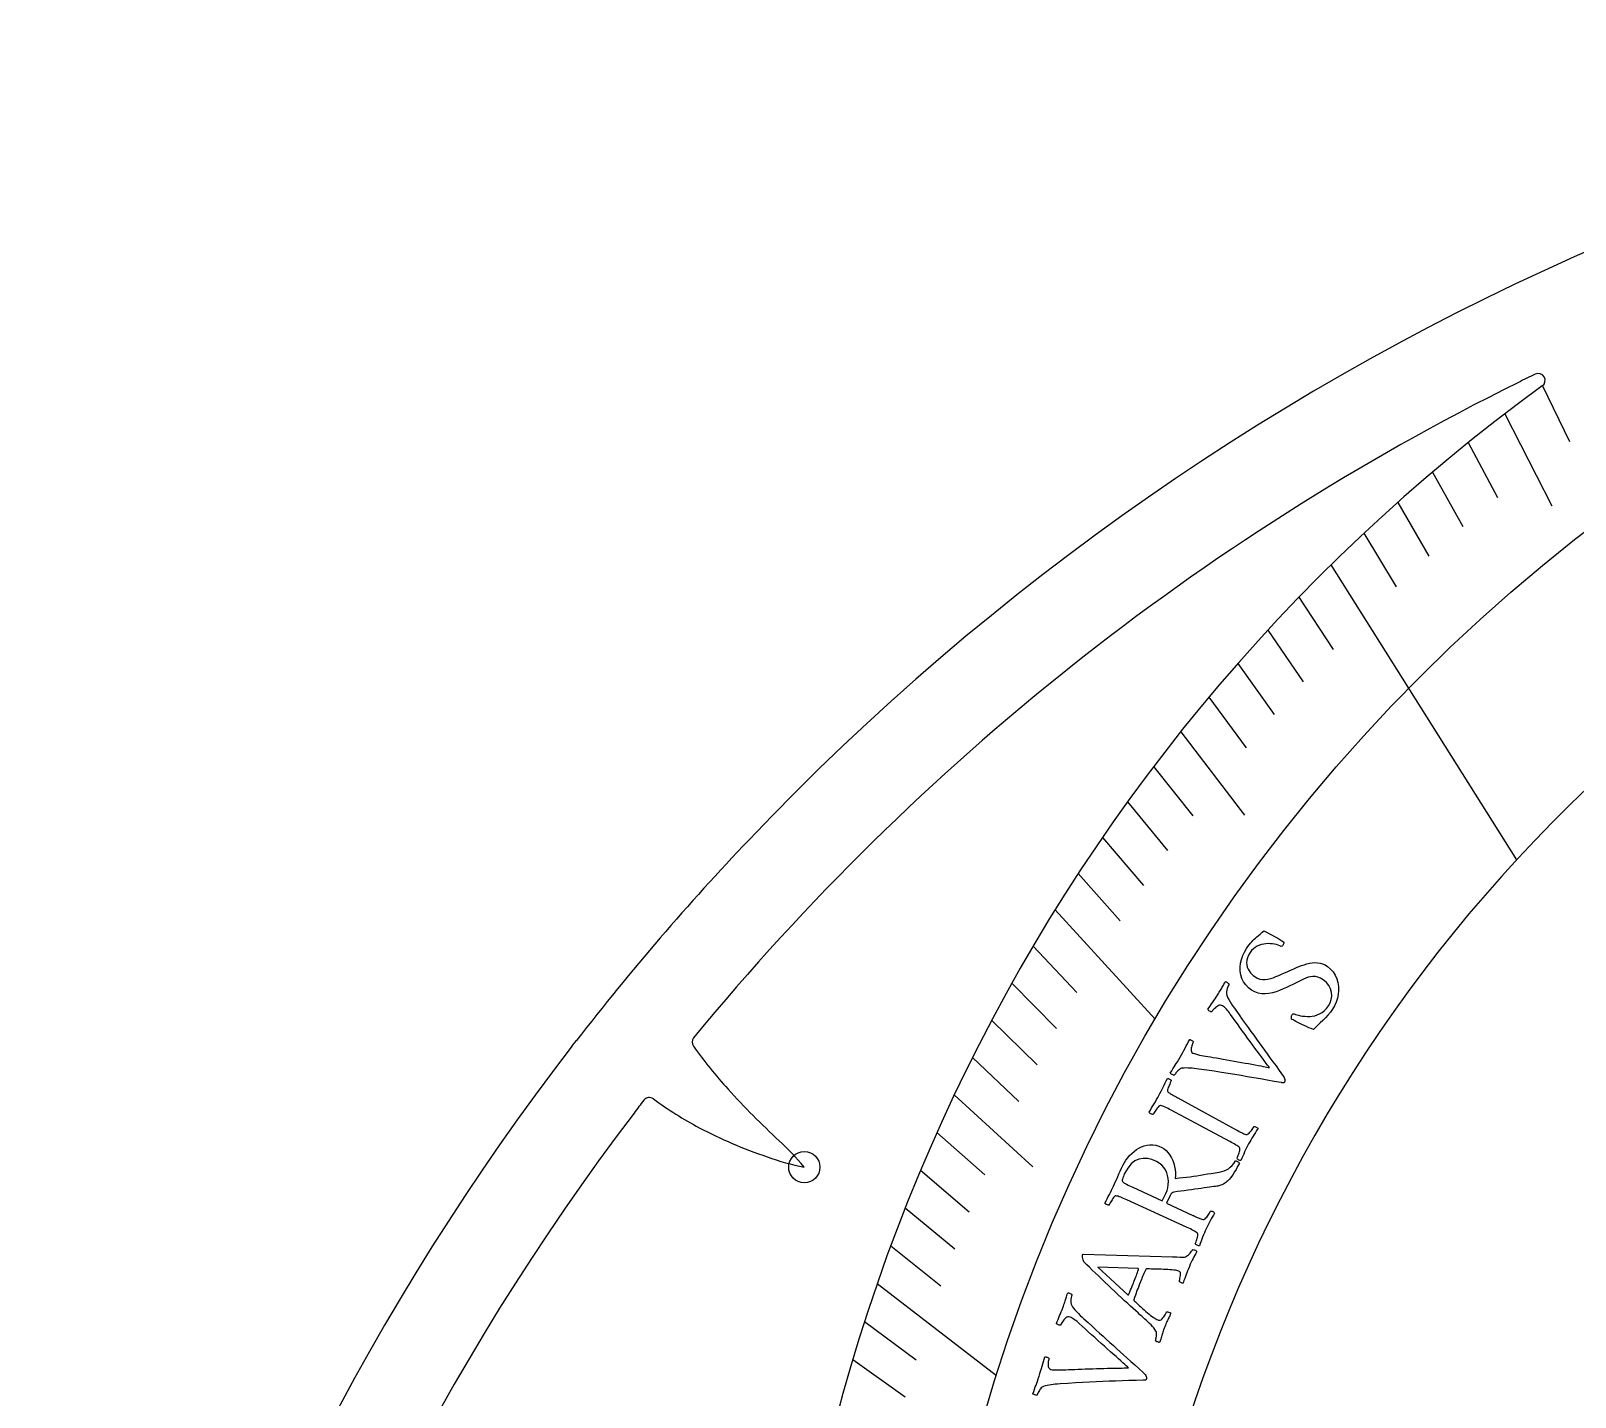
# Model space of a CAD drawing. Header units: millimetres. Extents: x -94 to 94, y -94 to 94.
# Drawn here: x -94.5 to -38.5, y 44.9 to 94.5 of the extents above; entities that cross this region are included whole.
import ezdxf

# ---------------------------------------------------------------- set-up
doc = ezdxf.new("R2010")
doc.units = ezdxf.units.MM
for name, color, linetype in [('CUT_INNER', 6, 'Continuous'), ('CUT_OUTER', 1, 'Continuous'), ('ENGRAVE', 7, 'Continuous'), ('ENGRAVE_FINE', 8, 'Continuous'), ('TEXT', 5, 'Continuous')]:
    doc.layers.add(name, color=color, linetype=linetype)

msp = doc.modelspace()

# ---------------------------------------------------------------- linework, layer by layer
at = {"layer": 'CUT_INNER'}
for centre, radius, start, end in [((-15.694, 31.905), 55.686, 115.7803, 116.4799), ((-39.804, 81.823), 0.25, 306.0362, 115.8398), ((-0.004, 0.006), 91.235, 116.36724, 140.5485), ((0, 27.004), 67.496, 125.98241, 240.82111), ((0, 27.004), 55.211, 132.5397, 191.6531), ((-70.259, 57.819), 0.25, 140.4492, 216.7934), ((-54.976, 68.841), 19.093, 215.8119, 221.8231), ((-52.016, 71.529), 23.091, 221.8961, 225.1761), ((-33.492, 25.644), 49.06, 142.2059, 142.886), ((-72.062, 55.556), 0.25, 52.8793, 142.207), ((-63.596, 67.205), 14.15, 234.0124, 241.9666), ((0, 0), 91.241, 142.73482, 185.61523), ((-26.246, 97.603), 59.75, 225.27412, 226.53163), ((-62.977, 68.406), 15.502, 242.0309, 246.9427), ((-61.756, 71.264), 18.609, 246.9301, 251.0977), ((-73.563, 47.366), 9.263, 39.7103, 47.8942), ((-64.766, 61.928), 8.804, 249.9515, 259.0614)]:
    msp.add_arc(centre, radius, start, end, dxfattribs=at)
at = {"layer": 'CUT_OUTER'}
msp.add_lwpolyline([(-74.855, 57.681), (-74.705, 57.873), (-74.705, 57.873)], dxfattribs=at)
for centre, radius, start, end in [((-0.001, 0.002), 94.498, 90.25031, 136.407), ((-0.135, 0.122), 94.318, 136.40367, 142.24378), ((-0.002, 0.001), 94.498, 142.38306, 185.21264)]:
    msp.add_arc(centre, radius, start, end, dxfattribs=at)
at = {"layer": 'ENGRAVE'}
for points in [[(-47.327, 75.127), (-40.589, 64.431)], [(-57.334, 62.621), (-53.703, 58.655)], [(-63.792, 49.057), (-59.459, 45.725)]]:
    msp.add_lwpolyline(points, dxfattribs=at)
for centre, radius in [((0, 27.004), 62.336), ((-66.436, 53.284), 0.567)]:
    msp.add_circle(centre, radius, dxfattribs=at)
at = {"layer": 'ENGRAVE_FINE'}
for points in [[(-39.653, 81.624), (-38.671, 79.603)], [(-41.014, 80.609), (-39.313, 77.266)], [(-42.343, 79.566), (-41.285, 77.577)], [(-43.64, 78.495), (-42.544, 76.523)], [(-44.903, 77.397), (-43.769, 75.443)], [(-46.132, 76.274), (-44.962, 74.338)], [(-48.488, 73.957), (-47.244, 72.06)], [(-49.613, 72.767), (-48.334, 70.89)], [(-50.704, 71.556), (-49.388, 69.699)], [(-51.758, 70.326), (-50.408, 68.491)], [(-52.777, 69.079), (-50.467, 66.054)], [(-53.761, 67.815), (-52.341, 66.024)], [(-54.708, 66.536), (-53.254, 64.768)], [(-55.619, 65.243), (-54.132, 63.499)], [(-56.494, 63.938), (-54.974, 62.217)], [(-58.137, 61.294), (-56.552, 59.622)], [(-58.905, 59.957), (-57.288, 58.311)], [(-59.638, 58.612), (-57.99, 56.992)], [(-60.335, 57.26), (-58.656, 55.667)], [(-60.997, 55.902), (-58.145, 53.289)], [(-61.624, 54.539), (-59.886, 53.001)], [(-62.217, 53.172), (-60.449, 51.662)], [(-62.775, 51.802), (-60.979, 50.32)], [(-63.3, 50.43), (-61.476, 48.977)], [(-64.25, 47.683), (-62.371, 46.289)], [(-64.676, 46.31), (-62.771, 44.946)]]:
    msp.add_lwpolyline(points, dxfattribs=at)
at = {"layer": 'TEXT'}
for points in [[(-50.392, 61.211), (-50.341, 61.285), (-50.292, 61.35), (-50.245, 61.408), (-50.2, 61.457), (-50.156, 61.502), (-50.109, 61.547), (-50.061, 61.592), (-50.011, 61.635), (-49.956, 61.682), (-49.896, 61.734), (-49.831, 61.791), (-49.759, 61.854), (-49.659, 61.805), (-49.558, 61.752), (-49.456, 61.698), (-49.355, 61.64), (-49.259, 61.585), (-49.177, 61.537), (-49.108, 61.495), (-49.053, 61.461), (-49.042, 61.453), (-49.036, 61.44), (-49.036, 61.423), (-49.041, 61.402), (-49.049, 61.38), (-49.057, 61.36), (-49.065, 61.344), (-49.074, 61.33), (-49.086, 61.315), (-49.1, 61.303), (-49.114, 61.295), (-49.13, 61.29), (-49.18, 61.314), (-49.236, 61.335), (-49.3, 61.354), (-49.37, 61.37), (-49.445, 61.383), (-49.523, 61.389), (-49.602, 61.391), (-49.683, 61.386), (-49.764, 61.376), (-49.845, 61.358), (-49.923, 61.332), (-50, 61.298), (-50.074, 61.256), (-50.141, 61.204), (-50.203, 61.141), (-50.258, 61.069), (-50.317, 60.971), (-50.358, 60.877), (-50.382, 60.786), (-50.389, 60.699), (-50.381, 60.617), (-50.363, 60.539), (-50.335, 60.467), (-50.296, 60.399), (-50.251, 60.337), (-50.202, 60.282), (-50.149, 60.234), (-50.093, 60.193), (-49.999, 60.139), (-49.904, 60.104), (-49.808, 60.086), (-49.712, 60.086), (-49.616, 60.1), (-49.518, 60.122), (-49.419, 60.154), (-49.32, 60.194), (-49.219, 60.239), (-49.118, 60.283), (-49.016, 60.327), (-48.913, 60.371), (-48.836, 60.406), (-48.754, 60.442), (-48.669, 60.48), (-48.58, 60.52), (-48.488, 60.559), (-48.394, 60.594), (-48.299, 60.627), (-48.203, 60.657), (-48.105, 60.681), (-48.009, 60.696), (-47.912, 60.702), (-47.816, 60.699), (-47.722, 60.685), (-47.63, 60.658), (-47.541, 60.618), (-47.454, 60.564), (-47.339, 60.47), (-47.243, 60.363), (-47.167, 60.245), (-47.11, 60.114), (-47.071, 59.976), (-47.05, 59.837), (-47.046, 59.694), (-47.059, 59.55), (-47.088, 59.407), (-47.133, 59.27), (-47.192, 59.139), (-47.267, 59.014), (-47.348, 58.903), (-47.433, 58.797), (-47.524, 58.697), (-47.619, 58.604), (-47.714, 58.516), (-47.802, 58.432), (-47.885, 58.351), (-47.961, 58.274), (-48.041, 58.307), (-48.124, 58.342), (-48.208, 58.38), (-48.294, 58.42), (-48.378, 58.46), (-48.457, 58.499), (-48.53, 58.535), (-48.597, 58.569), (-48.656, 58.6), (-48.702, 58.624), (-48.735, 58.642), (-48.756, 58.655), (-48.759, 58.675), (-48.761, 58.696), (-48.762, 58.716), (-48.761, 58.737), (-48.758, 58.758), (-48.752, 58.778), (-48.745, 58.796), (-48.735, 58.814), (-48.719, 58.832), (-48.701, 58.842), (-48.68, 58.844), (-48.657, 58.839), (-48.614, 58.824), (-48.562, 58.808), (-48.501, 58.793), (-48.431, 58.777), (-48.354, 58.763), (-48.273, 58.754), (-48.188, 58.75), (-48.098, 58.751), (-48.007, 58.758), (-47.916, 58.776), (-47.826, 58.803), (-47.737, 58.84), (-47.65, 58.889), (-47.569, 58.955), (-47.492, 59.035), (-47.419, 59.131), (-47.356, 59.245), (-47.316, 59.364), (-47.299, 59.489), (-47.306, 59.62), (-47.339, 59.749), (-47.401, 59.868), (-47.492, 59.977), (-47.613, 60.076), (-47.709, 60.135), (-47.801, 60.175), (-47.891, 60.197), (-47.978, 60.2), (-48.064, 60.189), (-48.15, 60.169), (-48.238, 60.139), (-48.327, 60.101), (-48.417, 60.057), (-48.511, 60.011), (-48.608, 59.962), (-48.707, 59.912), (-48.822, 59.858), (-48.941, 59.804), (-49.064, 59.75), (-49.19, 59.696), (-49.318, 59.648), (-49.447, 59.61), (-49.577, 59.584), (-49.707, 59.568), (-49.837, 59.57), (-49.963, 59.592), (-50.087, 59.637), (-50.207, 59.703), (-50.323, 59.791), (-50.42, 59.891), (-50.498, 60.003), (-50.555, 60.127), (-50.594, 60.259), (-50.616, 60.395), (-50.619, 60.534), (-50.605, 60.677), (-50.575, 60.818), (-50.529, 60.955), (-50.468, 61.086), (-50.392, 61.211)], [(-52.799, 57.272), (-52.752, 57.355), (-52.706, 57.438), (-52.662, 57.52), (-52.619, 57.601), (-52.577, 57.681), (-52.535, 57.761), (-52.493, 57.839), (-52.451, 57.916), (-52.436, 57.914), (-52.418, 57.906), (-52.395, 57.895), (-52.369, 57.879), (-52.345, 57.862), (-52.329, 57.847), (-52.319, 57.834), (-52.318, 57.824), (-52.325, 57.809), (-52.335, 57.788), (-52.347, 57.758), (-52.362, 57.72), (-52.376, 57.679), (-52.388, 57.636), (-52.396, 57.594), (-52.401, 57.551), (-52.399, 57.51), (-52.388, 57.476), (-52.368, 57.447), (-52.337, 57.423), (-52.283, 57.4), (-52.201, 57.376), (-52.091, 57.35), (-51.953, 57.325), (-51.881, 57.312), (-51.797, 57.298), (-51.702, 57.282), (-51.596, 57.264), (-51.482, 57.245), (-51.362, 57.224), (-51.237, 57.202), (-51.106, 57.178), (-50.972, 57.154), (-50.839, 57.13), (-50.705, 57.107), (-50.571, 57.083), (-50.439, 57.06), (-50.314, 57.037), (-50.193, 57.015), (-50.079, 56.993), (-49.972, 56.972), (-49.875, 56.954), (-49.789, 56.937), (-49.713, 56.922), (-49.65, 56.909), (-49.603, 56.9), (-49.573, 56.895), (-49.558, 56.893), (-49.571, 56.91), (-49.593, 56.942), (-49.627, 56.988), (-49.671, 57.048), (-49.723, 57.119), (-49.783, 57.199), (-49.849, 57.288), (-49.922, 57.387), (-50, 57.492), (-50.083, 57.603), (-50.168, 57.719), (-50.258, 57.841), (-50.35, 57.967), (-50.442, 58.093), (-50.535, 58.221), (-50.628, 58.35), (-50.72, 58.477), (-50.809, 58.601), (-50.895, 58.721), (-50.979, 58.837), (-51.01, 58.881), (-51.044, 58.924), (-51.08, 58.967), (-51.117, 59.009), (-51.155, 59.048), (-51.191, 59.082), (-51.226, 59.11), (-51.258, 59.133), (-51.298, 59.151), (-51.338, 59.158), (-51.378, 59.154), (-51.419, 59.137), (-51.459, 59.113), (-51.497, 59.086), (-51.532, 59.056), (-51.566, 59.023), (-51.595, 58.99), (-51.618, 58.962), (-51.636, 58.939), (-51.649, 58.921), (-51.662, 58.917), (-51.68, 58.919), (-51.702, 58.928), (-51.728, 58.942), (-51.753, 58.959), (-51.772, 58.976), (-51.785, 58.993), (-51.791, 59.01), (-51.746, 59.077), (-51.702, 59.141), (-51.659, 59.204), (-51.616, 59.264), (-51.574, 59.325), (-51.531, 59.388), (-51.488, 59.453), (-51.445, 59.521), (-51.41, 59.577), (-51.379, 59.626), (-51.352, 59.67), (-51.329, 59.709), (-51.308, 59.744), (-51.288, 59.779), (-51.269, 59.814), (-51.25, 59.848), (-51.23, 59.885), (-51.207, 59.925), (-51.182, 59.969), (-51.155, 60.017), (-51.14, 60.014), (-51.122, 60.005), (-51.099, 59.991), (-51.074, 59.972), (-51.05, 59.953), (-51.034, 59.938), (-51.026, 59.927), (-51.025, 59.919), (-51.037, 59.898), (-51.051, 59.865), (-51.069, 59.821), (-51.091, 59.764), (-51.109, 59.703), (-51.117, 59.642), (-51.116, 59.584), (-51.105, 59.527), (-51.09, 59.483), (-51.065, 59.427), (-51.029, 59.36), (-50.983, 59.282), (-50.932, 59.2), (-50.88, 59.121), (-50.829, 59.045), (-50.778, 58.972), (-50.659, 58.805), (-50.545, 58.644), (-50.435, 58.491), (-50.331, 58.346), (-50.229, 58.205), (-50.129, 58.067), (-50.031, 57.931), (-49.935, 57.797), (-49.839, 57.664), (-49.741, 57.528), (-49.64, 57.391), (-49.538, 57.251), (-49.431, 57.105), (-49.319, 56.953), (-49.202, 56.792), (-49.079, 56.623), (-49.047, 56.577), (-49.024, 56.535), (-49.009, 56.496), (-49.001, 56.46), (-49, 56.428), (-49.003, 56.398), (-49.011, 56.37), (-49.023, 56.344), (-49.03, 56.339), (-49.04, 56.336), (-49.053, 56.336), (-49.07, 56.339), (-49.088, 56.344), (-49.104, 56.346), (-49.118, 56.348), (-49.129, 56.348), (-49.389, 56.395), (-49.641, 56.441), (-49.884, 56.484), (-50.118, 56.525), (-50.349, 56.564), (-50.582, 56.604), (-50.818, 56.643), (-51.055, 56.681), (-51.3, 56.72), (-51.559, 56.759), (-51.83, 56.799), (-52.114, 56.838), (-52.201, 56.85), (-52.285, 56.861), (-52.364, 56.869), (-52.439, 56.875), (-52.512, 56.879), (-52.583, 56.88), (-52.652, 56.878), (-52.72, 56.873), (-52.748, 56.868), (-52.778, 56.857), (-52.808, 56.839), (-52.839, 56.815), (-52.87, 56.788), (-52.899, 56.76), (-52.925, 56.731), (-52.95, 56.701), (-52.971, 56.673), (-52.989, 56.648), (-53.004, 56.627), (-53.014, 56.609), (-53.02, 56.609), (-53.034, 56.615), (-53.056, 56.626), (-53.086, 56.642), (-53.116, 56.659), (-53.137, 56.673), (-53.151, 56.682), (-53.156, 56.688), (-53.105, 56.773), (-53.058, 56.849), (-53.015, 56.918), (-52.976, 56.979), (-52.937, 57.04), (-52.894, 57.109), (-52.849, 57.187), (-52.799, 57.272)], [(-53.572, 55.882), (-53.531, 55.959), (-53.492, 56.035), (-53.454, 56.111), (-53.417, 56.186), (-53.38, 56.262), (-53.342, 56.339), (-53.303, 56.418), (-53.262, 56.498), (-53.245, 56.5), (-53.226, 56.498), (-53.204, 56.49), (-53.181, 56.477), (-53.158, 56.462), (-53.141, 56.447), (-53.128, 56.433), (-53.12, 56.419), (-53.13, 56.4), (-53.143, 56.373), (-53.158, 56.34), (-53.177, 56.299), (-53.195, 56.255), (-53.212, 56.212), (-53.227, 56.169), (-53.241, 56.128), (-53.251, 56.09), (-53.254, 56.059), (-53.251, 56.035), (-53.242, 56.018), (-53.218, 55.996), (-53.19, 55.974), (-53.157, 55.951), (-53.119, 55.928), (-53.078, 55.904), (-53.035, 55.879), (-52.99, 55.854), (-52.943, 55.828), (-52.935, 55.824), (-52.928, 55.82), (-52.92, 55.816), (-52.913, 55.812), (-52.905, 55.807), (-52.897, 55.803), (-52.89, 55.799), (-52.882, 55.795), (-50.763, 54.641), (-50.755, 54.637), (-50.747, 54.633), (-50.74, 54.629), (-50.732, 54.624), (-50.724, 54.62), (-50.717, 54.616), (-50.709, 54.612), (-50.702, 54.608), (-50.654, 54.582), (-50.609, 54.558), (-50.566, 54.536), (-50.525, 54.515), (-50.486, 54.496), (-50.45, 54.481), (-50.417, 54.47), (-50.386, 54.462), (-50.369, 54.464), (-50.348, 54.474), (-50.324, 54.492), (-50.296, 54.517), (-50.267, 54.547), (-50.239, 54.58), (-50.212, 54.615), (-50.186, 54.651), (-50.163, 54.687), (-50.143, 54.716), (-50.129, 54.739), (-50.118, 54.757), (-50.102, 54.757), (-50.084, 54.753), (-50.062, 54.746), (-50.038, 54.735), (-50.014, 54.722), (-49.996, 54.708), (-49.984, 54.694), (-49.976, 54.678), (-50.022, 54.607), (-50.066, 54.538), (-50.109, 54.469), (-50.151, 54.402), (-50.192, 54.335), (-50.233, 54.266), (-50.273, 54.196), (-50.312, 54.124), (-50.349, 54.054), (-50.386, 53.982), (-50.422, 53.909), (-50.457, 53.835), (-50.492, 53.76), (-50.527, 53.683), (-50.561, 53.607), (-50.596, 53.529), (-50.612, 53.527), (-50.632, 53.529), (-50.653, 53.537), (-50.677, 53.549), (-50.7, 53.563), (-50.717, 53.577), (-50.731, 53.591), (-50.739, 53.604), (-50.73, 53.623), (-50.719, 53.648), (-50.705, 53.68), (-50.689, 53.719), (-50.672, 53.761), (-50.658, 53.803), (-50.646, 53.846), (-50.636, 53.888), (-50.629, 53.925), (-50.628, 53.955), (-50.631, 53.977), (-50.64, 53.99), (-50.668, 54.017), (-50.702, 54.043), (-50.741, 54.07), (-50.786, 54.097), (-50.835, 54.125), (-50.886, 54.153), (-50.939, 54.182), (-50.994, 54.211), (-53.123, 55.347), (-53.179, 55.377), (-53.233, 55.405), (-53.285, 55.432), (-53.337, 55.458), (-53.385, 55.48), (-53.431, 55.498), (-53.472, 55.511), (-53.51, 55.52), (-53.528, 55.52), (-53.549, 55.511), (-53.573, 55.491), (-53.6, 55.461), (-53.628, 55.426), (-53.656, 55.389), (-53.683, 55.351), (-53.709, 55.311), (-53.733, 55.273), (-53.753, 55.242), (-53.768, 55.217), (-53.779, 55.197), (-53.794, 55.197), (-53.813, 55.2), (-53.835, 55.206), (-53.86, 55.216), (-53.884, 55.229), (-53.902, 55.242), (-53.915, 55.257), (-53.922, 55.273), (-53.877, 55.351), (-53.833, 55.429), (-53.788, 55.506), (-53.743, 55.582), (-53.698, 55.657), (-53.655, 55.732), (-53.613, 55.807), (-53.572, 55.882)], [(-54.867, 53.364), (-54.82, 53.453), (-54.765, 53.54), (-54.702, 53.624), (-54.631, 53.706), (-54.553, 53.784), (-54.471, 53.854), (-54.384, 53.918), (-54.293, 53.974), (-54.197, 54.021), (-54.099, 54.056), (-53.998, 54.08), (-53.893, 54.093), (-53.787, 54.093), (-53.681, 54.077), (-53.573, 54.045), (-53.465, 53.998), (-53.379, 53.946), (-53.3, 53.882), (-53.229, 53.806), (-53.166, 53.718), (-53.111, 53.621), (-53.064, 53.52), (-53.026, 53.414), (-52.997, 53.304), (-52.977, 53.193), (-52.967, 53.085), (-52.966, 52.98), (-52.975, 52.877), (-52.832, 52.892), (-52.695, 52.906), (-52.563, 52.922), (-52.436, 52.938), (-52.312, 52.955), (-52.187, 52.973), (-52.062, 52.992), (-51.936, 53.013), (-51.808, 53.035), (-51.672, 53.057), (-51.53, 53.081), (-51.381, 53.106), (-51.285, 53.126), (-51.197, 53.153), (-51.118, 53.187), (-51.046, 53.227), (-50.979, 53.277), (-50.914, 53.341), (-50.851, 53.418), (-50.789, 53.508), (-50.773, 53.51), (-50.753, 53.505), (-50.732, 53.495), (-50.707, 53.478), (-50.684, 53.46), (-50.667, 53.446), (-50.655, 53.435), (-50.648, 53.428), (-50.711, 53.311), (-50.77, 53.204), (-50.826, 53.11), (-50.879, 53.026), (-50.928, 52.955), (-50.971, 52.894), (-51.011, 52.845), (-51.045, 52.808), (-51.071, 52.786), (-51.102, 52.761), (-51.139, 52.731), (-51.181, 52.698), (-51.23, 52.666), (-51.288, 52.639), (-51.354, 52.616), (-51.428, 52.599), (-51.463, 52.593), (-51.511, 52.586), (-51.572, 52.577), (-51.645, 52.566), (-51.729, 52.554), (-51.822, 52.541), (-51.923, 52.528), (-52.032, 52.513), (-52.148, 52.498), (-52.267, 52.482), (-52.391, 52.465), (-52.518, 52.448), (-52.646, 52.43), (-52.773, 52.413), (-52.899, 52.396), (-53.022, 52.38), (-53.062, 52.368), (-53.098, 52.342), (-53.131, 52.304), (-53.161, 52.252), (-53.288, 51.982), (-52.334, 51.535), (-52.326, 51.532), (-52.319, 51.528), (-52.311, 51.524), (-52.303, 51.52), (-52.295, 51.517), (-52.287, 51.513), (-52.279, 51.51), (-52.271, 51.506), (-52.223, 51.483), (-52.176, 51.462), (-52.132, 51.442), (-52.089, 51.424), (-52.05, 51.408), (-52.013, 51.395), (-51.978, 51.385), (-51.947, 51.379), (-51.93, 51.382), (-51.91, 51.393), (-51.887, 51.412), (-51.861, 51.44), (-51.834, 51.472), (-51.808, 51.506), (-51.783, 51.542), (-51.76, 51.58), (-51.738, 51.617), (-51.721, 51.647), (-51.707, 51.671), (-51.698, 51.69), (-51.682, 51.691), (-51.663, 51.688), (-51.641, 51.682), (-51.616, 51.673), (-51.592, 51.661), (-51.573, 51.648), (-51.56, 51.635), (-51.552, 51.62), (-51.593, 51.546), (-51.633, 51.474), (-51.672, 51.403), (-51.71, 51.334), (-51.747, 51.264), (-51.783, 51.193), (-51.819, 51.12), (-51.853, 51.046), (-51.886, 50.974), (-51.919, 50.9), (-51.95, 50.825), (-51.981, 50.749), (-52.011, 50.672), (-52.041, 50.593), (-52.071, 50.515), (-52.101, 50.435), (-52.117, 50.432), (-52.136, 50.433), (-52.158, 50.439), (-52.183, 50.45), (-52.206, 50.463), (-52.225, 50.476), (-52.239, 50.489), (-52.249, 50.502), (-52.241, 50.521), (-52.231, 50.547), (-52.219, 50.58), (-52.205, 50.619), (-52.191, 50.663), (-52.179, 50.705), (-52.17, 50.748), (-52.162, 50.791), (-52.158, 50.829), (-52.158, 50.859), (-52.163, 50.88), (-52.173, 50.893), (-52.202, 50.917), (-52.238, 50.942), (-52.279, 50.967), (-52.325, 50.991), (-52.376, 51.015), (-52.428, 51.04), (-52.483, 51.066), (-52.54, 51.092), (-54.736, 52.093), (-54.793, 52.118), (-54.848, 52.143), (-54.903, 52.167), (-54.955, 52.19), (-55.005, 52.21), (-55.051, 52.225), (-55.094, 52.235), (-55.132, 52.241), (-55.15, 52.24), (-55.171, 52.23), (-55.194, 52.209), (-55.218, 52.178), (-55.244, 52.141), (-55.269, 52.103), (-55.293, 52.064), (-55.317, 52.024), (-55.338, 51.986), (-55.355, 51.954), (-55.369, 51.929), (-55.378, 51.909), (-55.394, 51.907), (-55.413, 51.909), (-55.435, 51.914), (-55.461, 51.923), (-55.485, 51.934), (-55.504, 51.947), (-55.518, 51.96), (-55.526, 51.975), (-55.486, 52.056), (-55.446, 52.136), (-55.407, 52.215), (-55.367, 52.292), (-55.328, 52.369), (-55.289, 52.445), (-55.252, 52.522), (-55.216, 52.599), (-55.179, 52.68), (-55.14, 52.765), (-55.101, 52.852), (-55.061, 52.944), (-55.019, 53.04), (-54.972, 53.142), (-54.922, 53.25), (-54.867, 53.364)], [(-53.66, 53.49), (-53.825, 53.557), (-53.986, 53.593), (-54.143, 53.599), (-54.297, 53.573), (-54.443, 53.51), (-54.578, 53.401), (-54.701, 53.248), (-54.812, 53.05), (-54.825, 53.022), (-54.84, 52.987), (-54.858, 52.946), (-54.878, 52.898), (-54.895, 52.85), (-54.903, 52.812), (-54.901, 52.782), (-54.892, 52.761), (-54.868, 52.738), (-54.836, 52.714), (-54.794, 52.688), (-54.743, 52.661), (-54.687, 52.633), (-54.631, 52.606), (-54.574, 52.579), (-54.517, 52.552), (-53.445, 52.056), (-53.315, 52.332), (-53.273, 52.434), (-53.244, 52.539), (-53.227, 52.648), (-53.222, 52.76), (-53.23, 52.871), (-53.251, 52.979), (-53.285, 53.083), (-53.331, 53.183), (-53.392, 53.276), (-53.467, 53.358), (-53.556, 53.43), (-53.66, 53.49)], [(-54.081, 47.773), (-54.088, 47.779), (-54.109, 47.798), (-54.144, 47.83), (-54.193, 47.875), (-54.255, 47.93), (-54.326, 47.995), (-54.407, 48.069), (-54.499, 48.151), (-54.598, 48.241), (-54.702, 48.337), (-54.811, 48.439), (-54.926, 48.546), (-55.043, 48.657), (-55.163, 48.77), (-55.284, 48.884), (-55.406, 48.999), (-55.529, 49.114), (-55.648, 49.227), (-55.765, 49.338), (-55.879, 49.447), (-55.988, 49.552), (-56.09, 49.651), (-56.185, 49.744), (-56.273, 49.83), (-56.289, 49.854), (-56.304, 49.884), (-56.318, 49.922), (-56.33, 49.967), (-56.339, 50.013), (-56.343, 50.05), (-56.342, 50.081), (-56.337, 50.104), (-56.334, 50.109), (-56.332, 50.113), (-56.33, 50.116), (-56.328, 50.117), (-56.326, 50.118), (-56.323, 50.121), (-56.319, 50.124), (-56.314, 50.128), (-53.075, 50.035), (-52.916, 50.027), (-52.797, 50.021), (-52.717, 50.019), (-52.678, 50.018), (-52.643, 50.022), (-52.607, 50.033), (-52.57, 50.051), (-52.533, 50.076), (-52.496, 50.105), (-52.463, 50.136), (-52.433, 50.167), (-52.405, 50.2), (-52.382, 50.231), (-52.364, 50.256), (-52.351, 50.275), (-52.344, 50.288), (-52.325, 50.291), (-52.304, 50.288), (-52.281, 50.28), (-52.255, 50.267), (-52.231, 50.254), (-52.213, 50.243), (-52.2, 50.234), (-52.194, 50.228), (-52.231, 50.157), (-52.267, 50.089), (-52.3, 50.026), (-52.331, 49.966), (-52.362, 49.905), (-52.395, 49.837), (-52.429, 49.763), (-52.464, 49.683), (-52.5, 49.598), (-52.532, 49.52), (-52.559, 49.449), (-52.583, 49.385), (-52.605, 49.32), (-52.63, 49.248), (-52.658, 49.168), (-52.689, 49.081), (-52.705, 49.077), (-52.724, 49.078), (-52.746, 49.084), (-52.771, 49.094), (-52.795, 49.107), (-52.814, 49.12), (-52.827, 49.134), (-52.836, 49.149), (-52.826, 49.176), (-52.815, 49.211), (-52.804, 49.254), (-52.793, 49.304), (-52.784, 49.354), (-52.779, 49.397), (-52.78, 49.433), (-52.786, 49.462), (-52.794, 49.476), (-52.808, 49.49), (-52.827, 49.502), (-52.851, 49.514), (-52.88, 49.524), (-52.919, 49.533), (-52.969, 49.542), (-53.028, 49.549), (-53.095, 49.556), (-53.167, 49.562), (-53.243, 49.567), (-53.324, 49.572), (-53.406, 49.575), (-53.488, 49.578), (-53.569, 49.581), (-53.648, 49.583), (-53.724, 49.585), (-53.793, 49.587), (-53.855, 49.588), (-53.91, 49.589), (-53.955, 49.59), (-53.986, 49.591), (-54.006, 49.591), (-54.012, 49.591), (-54.013, 49.591), (-54.016, 49.59), (-54.021, 49.588), (-54.027, 49.585), (-54.034, 49.582), (-54.04, 49.578), (-54.044, 49.573), (-54.047, 49.568), (-54.067, 49.526), (-54.089, 49.48), (-54.111, 49.428), (-54.135, 49.371), (-54.159, 49.313), (-54.182, 49.257), (-54.204, 49.203), (-54.226, 49.151), (-54.231, 49.137), (-54.237, 49.124), (-54.242, 49.11), (-54.248, 49.097), (-54.253, 49.084), (-54.258, 49.071), (-54.263, 49.059), (-54.267, 49.048), (-54.299, 48.97), (-54.327, 48.898), (-54.353, 48.832), (-54.376, 48.772), (-54.398, 48.71), (-54.423, 48.64), (-54.45, 48.561), (-54.478, 48.474), (-54.479, 48.471), (-54.479, 48.467), (-54.478, 48.461), (-54.477, 48.455), (-54.475, 48.449), (-54.474, 48.444), (-54.473, 48.442), (-54.473, 48.441), (-54.467, 48.435), (-54.45, 48.42), (-54.421, 48.394), (-54.381, 48.358), (-54.333, 48.314), (-54.281, 48.267), (-54.224, 48.216), (-54.163, 48.16), (-54.101, 48.105), (-54.04, 48.051), (-53.981, 48.001), (-53.924, 47.953), (-53.868, 47.906), (-53.816, 47.865), (-53.767, 47.831), (-53.721, 47.803), (-53.68, 47.781), (-53.643, 47.762), (-53.61, 47.746), (-53.581, 47.734), (-53.551, 47.728), (-53.52, 47.734), (-53.488, 47.751), (-53.455, 47.78), (-53.422, 47.815), (-53.393, 47.852), (-53.366, 47.891), (-53.342, 47.932), (-53.322, 47.969), (-53.306, 47.999), (-53.295, 48.022), (-53.289, 48.036), (-53.279, 48.038), (-53.263, 48.036), (-53.242, 48.032), (-53.215, 48.025), (-53.188, 48.017), (-53.166, 48.007), (-53.148, 47.997), (-53.134, 47.987), (-53.156, 47.94), (-53.176, 47.896), (-53.195, 47.856), (-53.212, 47.819), (-53.229, 47.785), (-53.245, 47.75), (-53.262, 47.715), (-53.279, 47.681), (-53.296, 47.643), (-53.315, 47.6), (-53.335, 47.55), (-53.357, 47.495), (-53.378, 47.439), (-53.397, 47.387), (-53.413, 47.339), (-53.426, 47.296), (-53.439, 47.255), (-53.451, 47.215), (-53.464, 47.174), (-53.476, 47.133), (-53.489, 47.089), (-53.504, 47.041), (-53.522, 46.986), (-53.541, 46.927), (-53.551, 46.925), (-53.566, 46.927), (-53.587, 46.932), (-53.612, 46.941), (-53.639, 46.952), (-53.661, 46.962), (-53.679, 46.973), (-53.692, 46.983), (-53.684, 47.012), (-53.674, 47.05), (-53.665, 47.098), (-53.656, 47.155), (-53.65, 47.213), (-53.652, 47.262), (-53.661, 47.304), (-53.677, 47.337), (-53.715, 47.395), (-53.758, 47.452), (-53.804, 47.507), (-53.855, 47.56), (-53.909, 47.613), (-53.964, 47.666), (-54.022, 47.719), (-54.081, 47.773)], [(-55.784, 49.651), (-54.701, 48.65), (-54.701, 48.65), (-54.698, 48.65), (-54.695, 48.649), (-54.69, 48.648), (-54.684, 48.648), (-54.68, 48.649), (-54.677, 48.65), (-54.675, 48.652), (-54.651, 48.706), (-54.626, 48.764), (-54.598, 48.828), (-54.569, 48.896), (-54.54, 48.964), (-54.515, 49.025), (-54.492, 49.079), (-54.473, 49.125), (-54.449, 49.186), (-54.426, 49.244), (-54.406, 49.3), (-54.387, 49.352), (-54.369, 49.404), (-54.349, 49.459), (-54.329, 49.516), (-54.307, 49.575), (-54.306, 49.581), (-54.307, 49.586), (-54.31, 49.59), (-54.315, 49.594), (-54.32, 49.598), (-54.324, 49.601), (-54.327, 49.602), (-54.327, 49.603)], [(-57.916, 45.703), (-57.887, 45.794), (-57.859, 45.885), (-57.833, 45.974), (-57.808, 46.062), (-57.783, 46.149), (-57.759, 46.236), (-57.734, 46.321), (-57.709, 46.406), (-57.694, 46.406), (-57.674, 46.403), (-57.65, 46.396), (-57.621, 46.386), (-57.594, 46.374), (-57.574, 46.363), (-57.563, 46.352), (-57.559, 46.342), (-57.563, 46.327), (-57.568, 46.303), (-57.574, 46.272), (-57.581, 46.232), (-57.586, 46.188), (-57.588, 46.145), (-57.588, 46.101), (-57.584, 46.058), (-57.574, 46.019), (-57.556, 45.987), (-57.53, 45.963), (-57.495, 45.947), (-57.438, 45.935), (-57.352, 45.928), (-57.239, 45.926), (-57.099, 45.929), (-57.025, 45.932), (-56.941, 45.936), (-56.845, 45.94), (-56.737, 45.944), (-56.622, 45.949), (-56.5, 45.953), (-56.373, 45.957), (-56.24, 45.962), (-56.104, 45.966), (-55.968, 45.97), (-55.833, 45.974), (-55.697, 45.979), (-55.563, 45.983), (-55.435, 45.987), (-55.313, 45.99), (-55.197, 45.992), (-55.088, 45.994), (-54.989, 45.996), (-54.901, 45.997), (-54.824, 45.998), (-54.76, 45.999), (-54.712, 46), (-54.681, 46.001), (-54.667, 46.002), (-54.682, 46.017), (-54.711, 46.043), (-54.753, 46.081), (-54.809, 46.13), (-54.875, 46.189), (-54.95, 46.255), (-55.033, 46.329), (-55.125, 46.41), (-55.223, 46.497), (-55.326, 46.588), (-55.434, 46.685), (-55.547, 46.785), (-55.663, 46.889), (-55.779, 46.994), (-55.896, 47.1), (-56.014, 47.206), (-56.131, 47.312), (-56.243, 47.415), (-56.353, 47.514), (-56.458, 47.611), (-56.498, 47.647), (-56.54, 47.682), (-56.584, 47.717), (-56.629, 47.75), (-56.675, 47.78), (-56.717, 47.806), (-56.756, 47.826), (-56.793, 47.842), (-56.835, 47.852), (-56.876, 47.851), (-56.915, 47.838), (-56.951, 47.813), (-56.986, 47.782), (-57.017, 47.747), (-57.045, 47.71), (-57.071, 47.671), (-57.093, 47.633), (-57.11, 47.601), (-57.123, 47.575), (-57.131, 47.555), (-57.144, 47.548), (-57.161, 47.546), (-57.184, 47.55), (-57.213, 47.558), (-57.241, 47.57), (-57.263, 47.583), (-57.279, 47.597), (-57.289, 47.611), (-57.259, 47.686), (-57.229, 47.759), (-57.2, 47.829), (-57.17, 47.897), (-57.142, 47.965), (-57.113, 48.035), (-57.084, 48.108), (-57.056, 48.183), (-57.033, 48.245), (-57.013, 48.3), (-56.995, 48.349), (-56.981, 48.391), (-56.968, 48.43), (-56.956, 48.468), (-56.944, 48.506), (-56.933, 48.544), (-56.921, 48.584), (-56.907, 48.628), (-56.892, 48.676), (-56.875, 48.729), (-56.859, 48.728), (-56.84, 48.724), (-56.815, 48.715), (-56.786, 48.702), (-56.759, 48.688), (-56.74, 48.676), (-56.73, 48.667), (-56.728, 48.66), (-56.734, 48.637), (-56.742, 48.602), (-56.751, 48.554), (-56.76, 48.495), (-56.764, 48.431), (-56.76, 48.37), (-56.747, 48.313), (-56.725, 48.259), (-56.701, 48.219), (-56.664, 48.17), (-56.616, 48.112), (-56.554, 48.045), (-56.487, 47.975), (-56.421, 47.908), (-56.355, 47.845), (-56.29, 47.784), (-56.139, 47.645), (-55.994, 47.512), (-55.855, 47.385), (-55.723, 47.264), (-55.594, 47.147), (-55.468, 47.033), (-55.344, 46.92), (-55.222, 46.809), (-55.101, 46.698), (-54.976, 46.586), (-54.85, 46.472), (-54.72, 46.356), (-54.586, 46.236), (-54.445, 46.11), (-54.297, 45.977), (-54.142, 45.837), (-54.102, 45.799), (-54.07, 45.762), (-54.047, 45.727), (-54.032, 45.694), (-54.024, 45.663), (-54.021, 45.632), (-54.023, 45.604), (-54.03, 45.576), (-54.035, 45.569), (-54.044, 45.564), (-54.057, 45.562), (-54.075, 45.561), (-54.093, 45.562), (-54.109, 45.561), (-54.123, 45.56), (-54.134, 45.558), (-54.398, 45.55), (-54.654, 45.542), (-54.9, 45.534), (-55.138, 45.526), (-55.372, 45.517), (-55.609, 45.507), (-55.847, 45.497), (-56.088, 45.486), (-56.335, 45.473), (-56.596, 45.458), (-56.87, 45.44), (-57.156, 45.42), (-57.244, 45.414), (-57.327, 45.407), (-57.407, 45.399), (-57.482, 45.389), (-57.554, 45.378), (-57.623, 45.364), (-57.691, 45.348), (-57.756, 45.329), (-57.783, 45.318), (-57.809, 45.301), (-57.835, 45.278), (-57.861, 45.248), (-57.885, 45.215), (-57.907, 45.181), (-57.927, 45.147), (-57.945, 45.113), (-57.961, 45.081), (-57.973, 45.053), (-57.983, 45.029), (-57.99, 45.01), (-57.995, 45.009), (-58.01, 45.011), (-58.033, 45.018), (-58.066, 45.028), (-58.099, 45.038), (-58.123, 45.047), (-58.138, 45.053), (-58.144, 45.058), (-58.112, 45.151), (-58.082, 45.236), (-58.054, 45.312), (-58.028, 45.38), (-58.003, 45.448), (-57.975, 45.524), (-57.947, 45.609), (-57.916, 45.703)]]:
    msp.add_lwpolyline(points, close=True, dxfattribs=at)

doc.saveas('drawing.dxf')
